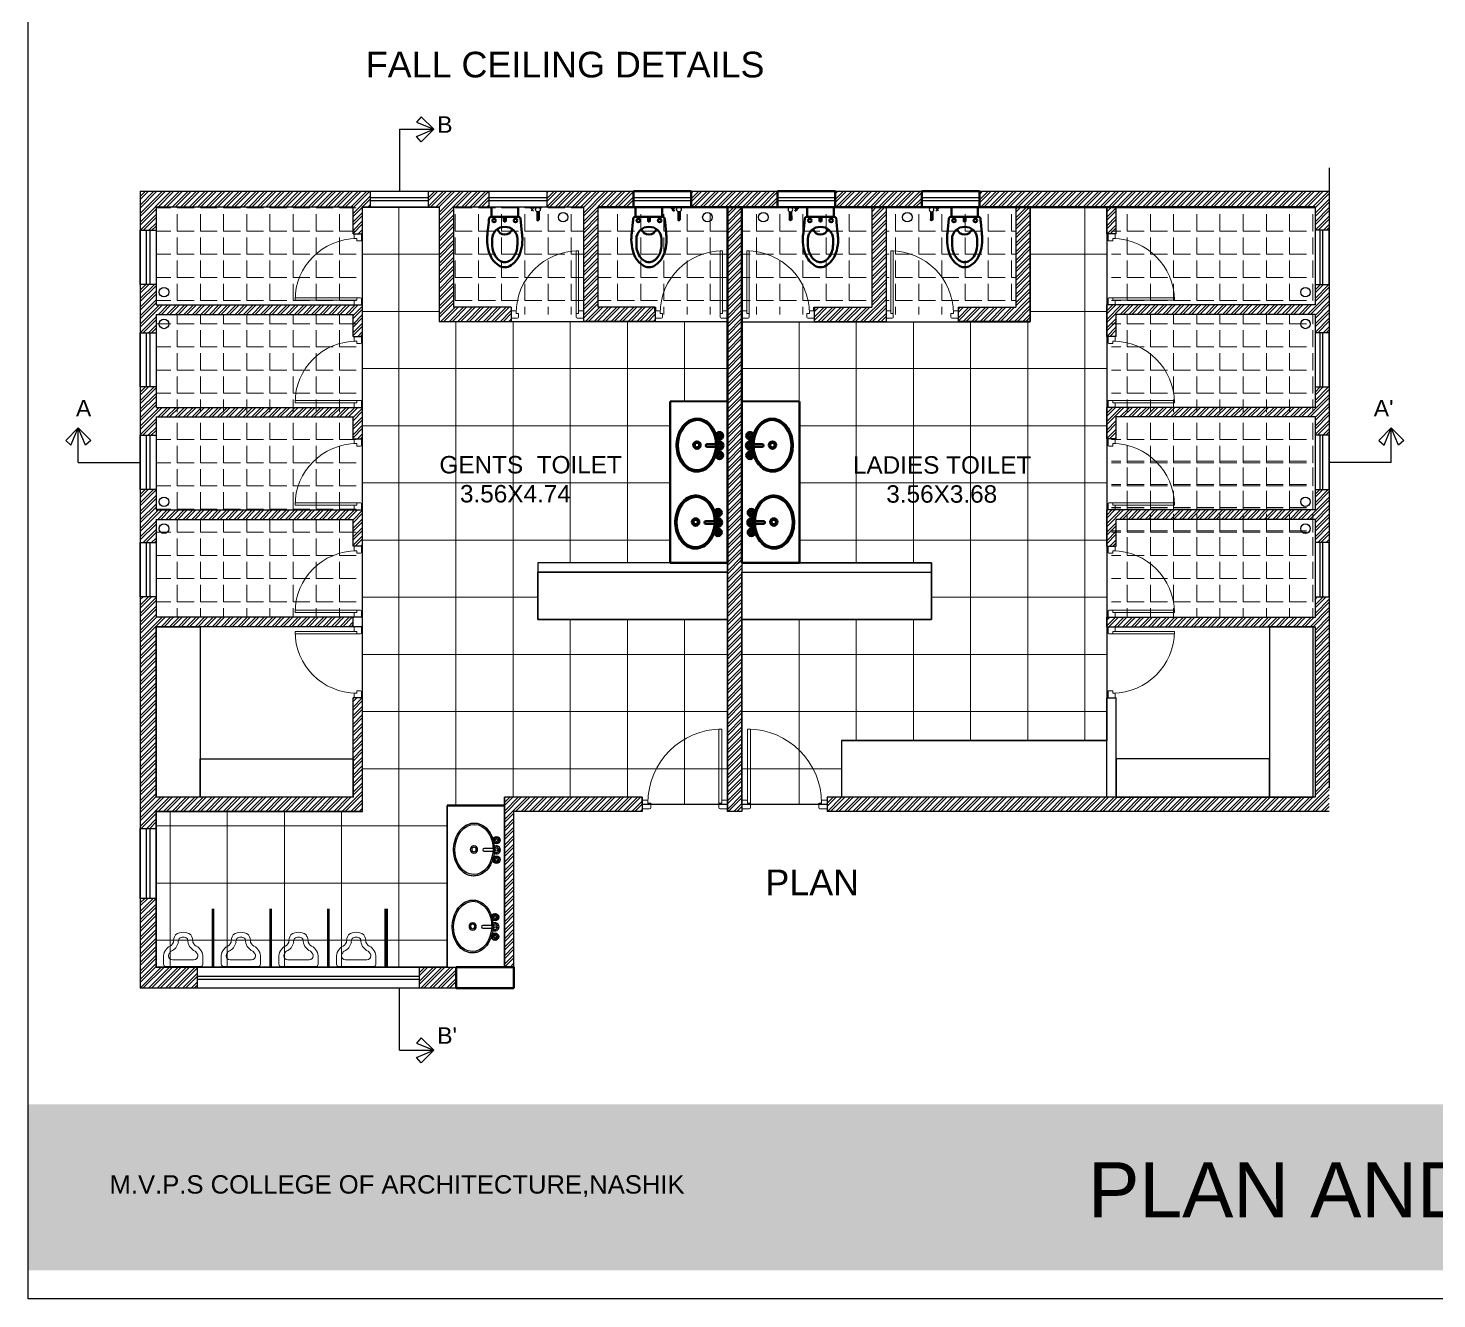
# Model space of a CAD drawing. Header units: millimetres. Extents: x 1521 to 3683, y 1649 to 3322.
# Drawn here: x 1752.79 to 1768.16, y 1649.44 to 1663.3 of the extents above; entities that cross this region are included whole.
import ezdxf

# ---------------------------------------------------------------- set-up
doc = ezdxf.new("R2010")
doc.units = ezdxf.units.MM
doc.header["$LTSCALE"] = 0.1
for name, color, linetype, lineweight in [('DOOR', 8, 'Continuous', 15), ('ELEVATION', 54, 'Continuous', 9), ('plan wall', 7, 'Continuous', 25), ('WALL', 7, 'Continuous', 50)]:
    doc.layers.add(name, color=color, linetype=linetype, lineweight=lineweight)
doc.styles.add('WORKING', font='ARIALN.TTF')
pattern_1 = [(45, (634.620996, 148.131294), (-0.0464185847, 0.0464185847), []), (45, (634.620996, 148.16412), (-0.0464185847, 0.0464185847), [])]
pattern_2 = [(0, (154.09115, 412.3175), (0, 0.2527363), [0.183808218, -0.068928082]), (90, (154.09115, 412.3175), (-0.2527363, 0), [0.183808218, -0.068928082])]
pattern_3 = [(0, (154.09115, 412.3175), (0, 0.62363502), []), (90, (154.09115, 412.3175), (-0.62363502, 0), [])]

# ---------------------------------------------------------------- blocks, each defined once
blk = doc.blocks.new('A$C3F6A36EA')
h = blk.add_hatch(color=10)
h.set_gradient(color1=(22, 110, 12), color2=(129, 189, 10), tint=0.46)
h.paths.add_polyline_path([(-44.213, -3.153), (-3.313, -3.153), (-3.313, -4.965), (-44.213, -4.965)])
at = {"color": 0}
blk.add_lwpolyline([(-44.213, 22.5), (-3.313, 22.5), (-3.313, -5.276), (-44.213, -5.276)], close=True, dxfattribs=at)
at = {"insert": (-43.325, -3.928), "char_height": 0.2, "width": 22.63115, "attachment_point": 1}
blk.add_mtext('{\\f@Arial Unicode MS|b0|i0|c0|p34;\\C255;\\c16777215;M.V.P.S COLLEGE OF ARCHITECTURE,NASHIK}', dxfattribs=at)
blk = doc.blocks.new('D75')
at = {"layer": 'DOOR'}
for p, q in [((0.05, 0.7), (0.05, 0.675)), ((0.05, 0.7), (0.075, 0.7)), ((0.05, 0.05), (0.05, 0.075)), ((0.05, 0.05), (0.075, 0.05))]:
    blk.add_line(p, q, dxfattribs=at)
for points in [[(0.075, 0.7), (0.075, 0.75), (0, 0.75), (0, 0.685)], [(0.01, 0.675), (0.05, 0.675)], [(0.075, 0.05), (0.075, 0), (0, 0), (0, 0.065)], [(0.01, 0.075), (0.05, 0.075)]]:
    blk.add_lwpolyline(points, dxfattribs=at)
blk.add_lwpolyline([(0.05, 0.075), (0.05, 0.05), (0.7, 0.05), (0.7, 0.075)], close=True, dxfattribs=at)
for centre, radius, start, end in [((0.01, 0.685), 0.01, 180, 270), ((0.05, 0.05), 0.65, 0, 90), ((0.01, 0.065), 0.01, 90, 180)]:
    blk.add_arc(centre, radius, start, end, dxfattribs=at)
blk = doc.blocks.new('Faucet - Bathroom top')
for p, q in [((-4.107, 0.125), (-4.375, 0.125)), ((-3.75, 0.4788), (-3.75, 0.75)), ((-3.5, 0.482), (-3.5, 0.75)), ((-3.1461, 0.125), (-2.875, 0.125)), ((3.143, 0.125), (2.875, 0.125)), ((3.5, 0.4788), (3.5, 0.75)), ((3.75, 0.482), (3.75, 0.75)), ((4.1039, 0.125), (4.375, 0.125)), ((-4.1039, -0.125), (-4.375, -0.125)), ((-3.75, -0.4821), (-3.75, -0.75)), ((-3.5, -0.4789), (-3.5, -0.75)), ((-3.143, -0.125), (-2.875, -0.125)), ((-0.5, -0.8639), (-0.5, -4.5)), ((0.5, -4.5), (0.5, -0.8631)), ((3.1461, -0.125), (2.875, -0.125)), ((3.5, -0.4821), (3.5, -0.75)), ((3.75, -0.4789), (3.75, -0.75)), ((4.107, -0.125), (4.375, -0.125))]:
    blk.add_line(p, q)
for centre, radius in [((-3.625, 0), 1.375), ((-4.625, 0), 0.2795), ((-3.625, 0), 0.5), ((-3.625, 1), 0.2795), ((-2.625, 0), 0.2795), ((0, 0), 0.5), ((3.625, 0), 1.375), ((2.625, 0), 0.2795), ((3.625, 0), 0.5), ((3.625, 1), 0.2795), ((4.625, 0), 0.2795), ((-3.625, -1), 0.2795), ((3.625, -1), 0.2795)]:
    blk.add_circle(centre, radius)
for centre, radius, start, end in [((-3.625, 0), 1, 105.2407, 164.2093), ((-3.625, 0), 1, 16.44125, 74.07887), ((0, 0), 1.5, 289.6514, 250.3603), ((0, 0), 1, 300.3431, 239.7554), ((3.625, 0), 1, 106.12, 164.0884), ((3.625, 0), 1, 16.23422, 73.90469), ((-3.625, 0), 1, 196.2342, 253.9047), ((-3.625, 0), 1, 286.12, 344.0884), ((0, -4.5), 0.5, 180, 0), ((3.625, 0), 1, 196.4413, 254.0789), ((3.625, 0), 1, 285.2407, 344.2093)]:
    blk.add_arc(centre, radius, start, end)
blk = doc.blocks.new('A$C491C4D06')
for p, q in [((0.102, 0.686), (-0.504, 0.687)), ((-0.504, 0.687), (-0.504, -1.017)), ((0.102, -1.017), (0.102, 0.686)), ((0.102, -1.017), (-0.504, -1.017))]:
    blk.add_line(p, q)
for centre, radius in [((-0.182, 0.225), 0.0386), ((-0.182, 0.225), 0.0243), ((-0.168, -0.587), 0.0386), ((-0.168, -0.587), 0.0243)]:
    blk.add_circle(centre, radius)
at = {"extrusion": (0, 0, -1)}
for centre in [(-0.182, 0.225), (-0.168, -0.587)]:
    blk.add_ellipse(centre, major_axis=(0.006, -0.265), ratio=0.757949, dxfattribs=at)
for points in [[(-0.176, -0.055), (-0.193, -0.055), (-0.21, -0.053), (-0.252, -0.041), (-0.278, -0.027), (-0.323, 0.012), (-0.342, 0.036), (-0.373, 0.093), (-0.384, 0.124), (-0.397, 0.191), (-0.399, 0.225), (-0.393, 0.293), (-0.386, 0.326), (-0.361, 0.387), (-0.345, 0.414), (-0.305, 0.459), (-0.281, 0.477), (-0.23, 0.5), (-0.203, 0.505), (-0.148, 0.502), (-0.121, 0.494), (-0.072, 0.466), (-0.049, 0.445), (-0.012, 0.396), (0.003, 0.367), (0.025, 0.305), (0.031, 0.271), (0.034, 0.202), (0.031, 0.168), (0.014, 0.103), (0.002, 0.073), (-0.032, 0.02), (-0.053, -0.003), (-0.099, -0.037), (-0.125, -0.048), (-0.16, -0.054), (-0.168, -0.055), (-0.176, -0.055)], [(-0.162, -0.867), (-0.179, -0.867), (-0.195, -0.865), (-0.238, -0.853), (-0.263, -0.839), (-0.308, -0.8), (-0.328, -0.776), (-0.358, -0.719), (-0.37, -0.688), (-0.383, -0.621), (-0.385, -0.587), (-0.379, -0.519), (-0.371, -0.486), (-0.347, -0.425), (-0.33, -0.398), (-0.29, -0.353), (-0.267, -0.335), (-0.216, -0.312), (-0.188, -0.307), (-0.134, -0.31), (-0.107, -0.318), (-0.058, -0.346), (-0.035, -0.367), (0.003, -0.416), (0.018, -0.445), (0.039, -0.508), (0.046, -0.541), (0.048, -0.61), (0.045, -0.644), (0.029, -0.709), (0.016, -0.74), (-0.017, -0.792), (-0.038, -0.815), (-0.085, -0.849), (-0.111, -0.86), (-0.146, -0.866), (-0.154, -0.867), (-0.162, -0.867)]]:
    blk.add_open_spline(points, degree=3, knots=[0, 0, 0, 0, 0.226401, 0.226401, 0.598061, 0.598061, 0.969721, 0.969721, 1.341381, 1.341381, 1.713041, 1.713041, 2.084701, 2.084701, 2.456361, 2.456361, 2.828021, 2.828021, 3.199681, 3.199681, 3.571341, 3.571341, 3.943001, 3.943001, 4.314661, 4.314661, 4.686321, 4.686321, 5.057982, 5.057982, 5.429642, 5.429642, 5.801302, 5.801302, 6.172962, 6.172962, 6.283185, 6.283185, 6.283185, 6.283185])
at = {"xscale": -0.0285377218567646, "yscale": 0.0285377218567646, "zscale": 0.0285377218568328, "rotation": 90}
for p in [(-0.419, 0.22), (-0.404, -0.592)]:
    blk.add_blockref('Faucet - Bathroom top', p, dxfattribs=at)
blk = doc.blocks.new('ura')
for p, q in [((66.969, 30.005), (66.969, 30.093)), ((67.019, 30.09), (67.019, 30.093)), ((67.319, 30.093), (67.319, 30.09)), ((67.369, 30.093), (67.369, 30.005)), ((67.344, 29.98), (66.994, 29.98)), ((67.169, 30.05), (67.059, 30.05)), ((67.279, 30.05), (67.169, 30.05))]:
    blk.add_line(p, q)
for centre, radius, start, end in [((66.993, 30.256), 0.0797, 288.7154, 341.4146), ((66.993, 30.256), 0.13, 293.4922, 346.4131), ((67.189, 30.234), 0.12, 147.0632, 181.9449), ((67.109, 30.286), 0.025, 125.1069, 148.188), ((67.168, 30.203), 0.127, 89.6001, 125.1069), ((67.189, 30.234), 0.0704, 150.6587, 187.4696), ((67.168, 30.203), 0.0769, 89.34, 121.488), ((67.169, 30.203), 0.127, 54.8931, 90.3999), ((67.169, 30.203), 0.0769, 58.512, 90.66), ((67.148, 30.234), 0.0704, 19.899, 29.3413), ((67.344, 30.256), 0.13, 178.8425, 246.5078), ((67.228, 30.286), 0.025, 31.812, 54.8931), ((67.148, 30.234), 0.12, 358.0551, 32.9368), ((67.344, 30.256), 0.0797, 198.5854, 251.2846), ((67.044, 30.093), 0.075, 156.1133, 180), ((67.114, 30.062), 0.152, 128.8839, 156.1133), ((67.044, 30.093), 0.025, 156.1133, 180), ((67.059, 30.09), 0.04, 180, 270), ((67.114, 30.062), 0.102, 132.7845, 156.1133), ((67.279, 30.09), 0.04, 270, 0), ((67.223, 30.062), 0.102, 23.8867, 47.2155), ((67.294, 30.093), 0.025, 360, 23.8867), ((67.223, 30.062), 0.152, 23.8867, 51.1161), ((67.294, 30.093), 0.075, 0, 23.8867), ((66.994, 30.005), 0.025, 180, 270), ((67.344, 30.005), 0.025, 270, 360)]:
    blk.add_arc(centre, radius, start, end)

msp = doc.modelspace()

# ---------------------------------------------------------------- hatches: boundary and pattern name
h = msp.add_hatch()
h.set_pattern_fill('STEEL', color=256, scale=0.020676, style=0)
h.set_pattern_definition(pattern_1)
h.paths.add_polyline_path([(1756.5267, 1661.5219), (1754.0133, 1661.5219), (1754.0133, 1661.0962), (1754.1872, 1661.0962), (1754.1872, 1661.348), (1756.3359, 1661.348), (1756.3359, 1661.0569), (1756.4393, 1661.0569), (1756.4393, 1661.348), (1756.5267, 1661.348)])
h = msp.add_hatch()
h.set_pattern_fill('STEEL', color=256, scale=0.020676, style=0)
h.set_pattern_definition(pattern_1)
h.paths.add_polyline_path([(1757.8209, 1661.5219), (1757.1554, 1661.5219), (1757.1554, 1661.348), (1757.2743, 1661.348), (1757.2743, 1660.1025), (1758.0605, 1660.1025), (1758.0607, 1660.2567), (1757.4316, 1660.2567), (1757.4316, 1661.348), (1757.8209, 1661.348)])
h.paths.add_polyline_path([(1759.3933, 1661.5219), (1758.4496, 1661.5219), (1758.4496, 1661.348), (1758.8467, 1661.348), (1758.8467, 1660.2164), (1758.8468, 1660.2164), (1758.8468, 1660.1378), (1758.8467, 1660.1378), (1758.8467, 1660.1025), (1759.6313, 1660.1025), (1759.6315, 1660.2567), (1759.004, 1660.2575), (1759.004, 1661.348), (1759.3933, 1661.348)])
h.paths.add_polyline_path([(1760.9657, 1661.5219), (1760.022, 1661.5219), (1760.022, 1661.348), (1760.9657, 1661.348)])
h.paths.add_polyline_path([(1762.5381, 1661.5219), (1761.5944, 1661.5219), (1761.5944, 1661.348), (1762.5381, 1661.348)])
h = msp.add_hatch()
h.set_pattern_fill('STEEL', color=256, scale=0.020676, style=0)
h.set_pattern_definition(pattern_1)
h.paths.add_polyline_path([(1766.9823, 1660.5052), (1766.8272, 1660.5052), (1766.8272, 1660.2816), (1764.5563, 1660.2816), (1764.5563, 1659.9388), (1764.6596, 1659.9388), (1764.6596, 1660.1782), (1766.8272, 1660.1782), (1766.8272, 1659.9781), (1766.9823, 1659.9781)])
h.paths.add_polyline_path([(1766.9823, 1661.5219), (1763.1668, 1661.5219), (1763.1668, 1661.348), (1766.8272, 1661.348), (1766.8272, 1661.0962), (1766.9823, 1661.0962)])
at = {"lineweight": 0}
h = msp.add_hatch(dxfattribs=at)
h.set_pattern_fill('ANGLE', color=9, scale=0.036183, style=0)
h.set_pattern_definition(pattern_2)
h.paths.add_polyline_path([(1756.3876, 1660.2816), (1754.1872, 1660.2816), (1754.1872, 1661.348), (1756.3876, 1661.348)])
h = msp.add_hatch(dxfattribs=at)
h.set_pattern_fill('NET', color=9, scale=0.19642, style=0)
h.set_pattern_definition(pattern_3)
h.paths.add_polyline_path([(1756.4393, 1654.7563), (1756.4393, 1661.348), (1757.2743, 1661.348), (1757.2743, 1660.1025), (1760.4191, 1660.1025), (1760.4203, 1659.2307), (1759.7926, 1659.2299), (1759.7926, 1657.4695), (1758.3516, 1657.4695), (1758.3516, 1656.8509), (1760.4191, 1656.8509), (1760.4191, 1654.8338), (1759.4887, 1654.8338), (1759.4887, 1654.9114), (1757.9869, 1654.9114), (1757.9871, 1654.8262), (1757.3604, 1654.8254), (1757.3604, 1653.0586), (1754.1872, 1653.0586), (1754.1872, 1654.7563)])
h = msp.add_hatch(dxfattribs=at)
h.set_pattern_fill('ANGLE', color=9, scale=0.036183, style=0)
h.set_pattern_definition(pattern_2)
h.paths.add_polyline_path([(1757.4316, 1661.348), (1758.8467, 1661.348), (1758.8468, 1660.1771), (1758.0606, 1660.1771), (1758.0606, 1660.2567), (1757.4316, 1660.2567)])
h = msp.add_hatch(dxfattribs=at)
h.set_pattern_fill('ANGLE', color=9, scale=0.036183, style=0)
h.set_pattern_definition(pattern_2)
h.paths.add_polyline_path([(1759.004, 1661.348), (1760.4191, 1661.348), (1760.4192, 1660.1771), (1759.633, 1660.1771), (1759.633, 1660.2567), (1759.004, 1660.2567)])
h = msp.add_hatch()
h.set_pattern_fill('STEEL', color=256, scale=0.020676, style=0)
h.set_pattern_definition(pattern_1)
h.paths.add_polyline_path([(1760.4191, 1661.348), (1760.5764, 1661.348), (1760.5764, 1654.7563), (1760.4191, 1654.7563)])
h = msp.add_hatch(dxfattribs=at)
h.set_pattern_fill('ANGLE', color=9, scale=0.036183, style=0)
h.set_pattern_definition(pattern_2)
h.paths.add_polyline_path([(1761.9915, 1661.348), (1760.5764, 1661.348), (1760.5763, 1660.1771), (1761.3625, 1660.1771), (1761.3625, 1660.2567), (1761.9915, 1660.2567)])
h = msp.add_hatch(dxfattribs=at)
h.set_pattern_fill('NET', color=9, scale=0.19642, style=0)
h.set_pattern_definition(pattern_3)
h.paths.add_polyline_path([(1763.7212, 1661.348), (1764.5563, 1661.348), (1764.5563, 1655.5316), (1761.6619, 1655.5316), (1761.6619, 1654.9114), (1761.5068, 1654.9114), (1761.5068, 1654.8338), (1760.5764, 1654.8338), (1760.5764, 1656.8509), (1762.644, 1656.8509), (1762.644, 1657.4695), (1761.2029, 1657.4695), (1761.2029, 1659.2299), (1760.5764, 1659.2307), (1760.5775, 1660.0983), (1762.1488, 1660.0983), (1763.7212, 1660.0983)])
h = msp.add_hatch()
h.set_pattern_fill('STEEL', color=256, scale=0.020676, style=0)
h.set_pattern_definition([(45, (-61.29548, 89.78579), (-0.0464185847, 0.0464185847), []), (45, (-61.29548, 89.818614), (-0.0464185847, 0.0464185847), [])])
h.paths.add_polyline_path([(1763.7212, 1661.348), (1763.5639, 1661.348), (1763.5639, 1660.2567), (1762.9348, 1660.2567), (1762.935, 1660.1025), (1763.7212, 1660.1025)])
h.paths.add_polyline_path([(1762.1488, 1661.348), (1761.9915, 1661.348), (1761.9915, 1660.2575), (1761.364, 1660.2567), (1761.3642, 1660.0995), (1762.1488, 1660.1005), (1762.1488, 1660.1378), (1762.1487, 1660.1378), (1762.1487, 1660.2164), (1762.1488, 1660.2164)])
h = msp.add_hatch(dxfattribs=at)
h.set_pattern_fill('ANGLE', color=9, scale=0.036183, style=0)
h.set_pattern_definition(pattern_2)
h.paths.add_polyline_path([(1763.5639, 1661.348), (1762.1488, 1661.348), (1762.1487, 1660.1771), (1762.9349, 1660.1771), (1762.9349, 1660.2567), (1763.5639, 1660.2567)])
h = msp.add_hatch()
h.set_pattern_fill('STEEL', color=256, scale=0.020676, style=0)
h.set_pattern_definition(pattern_1)
h.paths.add_polyline_path([(1764.6596, 1661.348), (1764.5563, 1661.348), (1764.5563, 1661.0569), (1764.6596, 1661.0569)])
h = msp.add_hatch(dxfattribs=at)
h.set_pattern_fill('ANGLE', color=9, scale=0.036183, style=0)
h.set_pattern_definition(pattern_2)
h.paths.add_polyline_path([(1764.6079, 1660.2816), (1766.8083, 1660.2816), (1766.8083, 1661.348), (1764.6079, 1661.348)])
h = msp.add_hatch()
h.set_pattern_fill('STEEL', color=256, scale=0.020676, style=0)
h.set_pattern_definition(pattern_1)
h.paths.add_polyline_path([(1756.4393, 1660.2816), (1754.1872, 1660.2816), (1754.1872, 1660.5052), (1754.0133, 1660.5052), (1754.0133, 1659.9781), (1754.1872, 1659.9781), (1754.1872, 1660.1782), (1756.3359, 1660.1782), (1756.3359, 1659.9388), (1756.4393, 1659.9388)])
h.paths.add_polyline_path([(1756.4393, 1659.1635), (1754.1872, 1659.1635), (1754.1872, 1659.3871), (1754.0133, 1659.3871), (1754.0133, 1658.86), (1754.1872, 1658.86), (1754.1872, 1659.0601), (1756.3359, 1659.0601), (1756.3359, 1658.8207), (1756.4393, 1658.8207)])
h.paths.add_polyline_path([(1756.4393, 1658.0454), (1754.1872, 1658.0454), (1754.1872, 1658.269), (1754.0133, 1658.269), (1754.0133, 1657.6902), (1754.1872, 1657.6902), (1754.1872, 1657.942), (1756.3359, 1657.942), (1756.3359, 1657.6509), (1756.4393, 1657.6509)])
h = msp.add_hatch(dxfattribs=at)
h.set_pattern_fill('ANGLE', color=9, scale=0.036183, style=0)
h.set_pattern_definition(pattern_2)
h.paths.add_polyline_path([(1756.3876, 1659.1118), (1754.1872, 1659.1118), (1754.1872, 1660.1782), (1756.3876, 1660.1782)])
h = msp.add_hatch(dxfattribs=at)
h.set_pattern_fill('ANGLE', color=9, scale=0.036183, style=0)
h.set_pattern_definition(pattern_2)
h.paths.add_polyline_path([(1764.6079, 1659.1118), (1766.8083, 1659.1118), (1766.8083, 1660.1782), (1764.6079, 1660.1782)])
h = msp.add_hatch()
h.set_pattern_fill('STEEL', color=256, scale=0.020676, style=0)
h.set_pattern_definition(pattern_1)
h.paths.add_polyline_path([(1766.9823, 1658.269), (1766.8272, 1658.269), (1766.8272, 1658.0454), (1764.5563, 1658.0454), (1764.5563, 1657.6509), (1764.6596, 1657.6509), (1764.6596, 1657.942), (1766.8272, 1657.942), (1766.8272, 1657.6902), (1766.9823, 1657.6902)])
h.paths.add_polyline_path([(1766.9823, 1659.3871), (1766.8272, 1659.3871), (1766.8272, 1659.1635), (1764.5563, 1659.1635), (1764.5563, 1658.8207), (1764.6596, 1658.8207), (1764.6596, 1659.0601), (1766.8272, 1659.0601), (1766.8272, 1658.86), (1766.9823, 1658.86)])
h = msp.add_hatch(dxfattribs=at)
h.set_pattern_fill('ANGLE', color=9, scale=0.036183, style=0)
h.set_pattern_definition(pattern_2)
h.paths.add_polyline_path([(1756.3876, 1657.9937), (1754.1872, 1657.9937), (1754.1872, 1659.0601), (1756.3876, 1659.0601)])
h = msp.add_hatch(dxfattribs=at)
h.set_pattern_fill('ANGLE', color=9, scale=0.036183, style=0)
h.set_pattern_definition(pattern_2)
h.paths.add_polyline_path([(1764.6079, 1657.9937), (1766.8083, 1657.9937), (1766.8083, 1659.0601), (1764.6079, 1659.0601)])
h = msp.add_hatch(dxfattribs=at)
h.set_pattern_fill('ANGLE', color=9, scale=0.036183, style=0)
h.set_pattern_definition([(0, (154.09115, 410.8185), (0, 0.2527363), [0.183808218, -0.068928082]), (90, (154.09115, 410.8185), (-0.2527363, 0), [0.183808218, -0.068928082])])
h.paths.add_polyline_path([(1764.6079, 1657.6128), (1766.8083, 1657.6128), (1766.8083, 1658.6792), (1764.6079, 1658.6792)])
h = msp.add_hatch(dxfattribs=at)
h.set_pattern_fill('ANGLE', color=9, scale=0.036183, style=0)
h.set_pattern_definition(pattern_2)
h.paths.add_polyline_path([(1756.3876, 1656.8756), (1754.1872, 1656.8756), (1754.1872, 1657.942), (1756.3876, 1657.942)])
h = msp.add_hatch(dxfattribs=at)
h.set_pattern_fill('ANGLE', color=9, scale=0.036183, style=0)
h.set_pattern_definition(pattern_2)
h.paths.add_polyline_path([(1764.6079, 1656.8756), (1766.8083, 1656.8756), (1766.8083, 1657.942), (1764.6079, 1657.942)])
h = msp.add_hatch()
h.set_pattern_fill('STEEL', color=256, scale=0.020676, style=0)
h.set_pattern_definition(pattern_1)
h.paths.add_polyline_path([(1754.1872, 1656.7722), (1754.6664, 1656.7722), (1756.3359, 1656.7722), (1756.3359, 1656.8756), (1754.1872, 1656.8756), (1754.1872, 1657.0992), (1754.0133, 1657.0992), (1754.0133, 1654.5725), (1754.1872, 1654.5725), (1754.1872, 1654.7563), (1756.4393, 1654.7563), (1756.4393, 1655.9961), (1756.3359, 1655.9961), (1756.3359, 1654.9114), (1754.6664, 1654.9114), (1754.1872, 1654.9114)])
h = msp.add_hatch()
h.set_pattern_fill('STEEL', color=256, scale=0.020676, style=0)
h.set_pattern_definition(pattern_1)
h.paths.add_polyline_path([(1766.9823, 1657.0992), (1766.8272, 1657.0992), (1766.8272, 1656.8756), (1764.5563, 1656.8756), (1764.5563, 1656.7722), (1766.8272, 1656.7722), (1766.8272, 1654.9114), (1761.5068, 1654.9114), (1761.5068, 1654.8338), (1761.5068, 1654.7873), (1761.5068, 1654.7563), (1766.9823, 1654.7563)])
h = msp.add_hatch()
h.set_pattern_fill('STEEL', color=256, scale=0.020676, style=0)
h.set_pattern_definition(pattern_1)
h.paths.add_polyline_path([(1759.4887, 1654.9114), (1757.9869, 1654.9114), (1757.9871, 1654.8262), (1757.9869, 1654.8262), (1757.9869, 1653.065), (1757.9869, 1653.0586), (1758.0903, 1653.0586), (1758.0903, 1654.7563), (1759.4887, 1654.7563)])
h = msp.add_hatch()
h.set_pattern_fill('STEEL', color=256, scale=0.020676, style=0)
h.set_pattern_definition(pattern_1)
h.paths.add_polyline_path([(1754.6399, 1653.0586), (1754.1872, 1653.0586), (1754.1872, 1653.809), (1754.0133, 1653.809), (1754.0133, 1652.8284), (1754.6399, 1652.8284)])
h = msp.add_hatch()
h.set_pattern_fill('STEEL', color=256, scale=0.020676, style=0)
h.set_pattern_definition(pattern_1)
h.paths.add_polyline_path([(1757.4614, 1653.0586), (1757.0573, 1653.0586), (1757.0573, 1652.8348), (1757.0573, 1652.8284), (1757.4614, 1652.8284)])

# ---------------------------------------------------------------- linework, layer by layer
at = {"color": 0}
for p, q in [((1757.0788, 1662.3345), (1757.0285, 1662.2771)), ((1757.0285, 1662.2771), (1757.2163, 1662.1982)), ((1757.2163, 1662.1982), (1757.0788, 1662.3345)), ((1757.0788, 1662.3345), (1757.0788, 1662.3345)), ((1756.841, 1662.1982), (1756.841, 1661.5219)), ((1756.841, 1662.1982), (1757.2163, 1662.1982)), ((1757.0285, 1662.1192), (1757.2163, 1662.1982)), ((1757.0788, 1662.0619), (1757.0285, 1662.1192)), ((1757.2163, 1662.1982), (1757.0788, 1662.0619)), ((1757.0788, 1662.0619), (1757.0788, 1662.0619)), ((1753.337, 1658.9398), (1753.2006, 1658.8023)), ((1753.258, 1658.7519), (1753.337, 1658.9398)), ((1753.337, 1658.5645), (1753.337, 1658.9398)), ((1753.337, 1658.9398), (1753.4733, 1658.8023)), ((1753.4159, 1658.7519), (1753.337, 1658.9398)), ((1767.6586, 1658.9398), (1767.5223, 1658.8023)), ((1767.5796, 1658.7519), (1767.6586, 1658.9398)), ((1767.6586, 1658.5645), (1767.6586, 1658.9398)), ((1767.6586, 1658.9398), (1767.7949, 1658.8023)), ((1767.7375, 1658.7519), (1767.6586, 1658.9398)), ((1753.2006, 1658.8023), (1753.2006, 1658.8023)), ((1753.2006, 1658.8023), (1753.258, 1658.7519)), ((1753.4733, 1658.8023), (1753.4159, 1658.7519)), ((1753.4733, 1658.8023), (1753.4733, 1658.8023)), ((1767.5223, 1658.8023), (1767.5223, 1658.8023)), ((1767.5223, 1658.8023), (1767.5796, 1658.7519)), ((1767.7949, 1658.8023), (1767.7375, 1658.7519)), ((1767.7949, 1658.8023), (1767.7949, 1658.8023)), ((1753.337, 1658.5645), (1754.0133, 1658.5645)), ((1767.6586, 1658.5645), (1766.9823, 1658.5645)), ((1756.841, 1652.1521), (1756.841, 1652.8284)), ((1757.0788, 1652.2884), (1757.0285, 1652.2311)), ((1757.2163, 1652.1521), (1757.0788, 1652.2884)), ((1757.0788, 1652.2884), (1757.0788, 1652.2884)), ((1756.841, 1652.1521), (1757.2163, 1652.1521)), ((1757.0285, 1652.2311), (1757.2163, 1652.1521)), ((1757.0285, 1652.0732), (1757.2163, 1652.1521)), ((1757.2163, 1652.1521), (1757.0788, 1652.0158)), ((1757.0788, 1652.0158), (1757.0285, 1652.0732)), ((1757.0788, 1652.0158), (1757.0788, 1652.0158))]:
    msp.add_line(p, q, dxfattribs=at)
for p, q in [((1766.9823, 1661.7758), (1766.9823, 1661.6019)), ((1766.9823, 1661.7758), (1766.9823, 1659.641)), ((1754.0133, 1661.5219), (1766.9823, 1661.5219)), ((1754.0133, 1661.5219), (1754.0133, 1652.8284)), ((1766.9823, 1661.6019), (1766.9823, 1655.0102)), ((1756.3359, 1661.348), (1754.1872, 1661.348)), ((1754.1872, 1661.348), (1754.1872, 1660.2816)), ((1756.3359, 1661.0569), (1756.3359, 1661.348)), ((1757.2743, 1661.348), (1756.4393, 1661.348)), ((1756.4393, 1661.0569), (1756.4393, 1661.348)), ((1757.2743, 1661.348), (1757.2743, 1660.1025)), ((1757.4316, 1661.348), (1757.4316, 1660.2567)), ((1758.8467, 1661.348), (1757.4316, 1661.348)), ((1758.8467, 1661.348), (1758.8467, 1660.1005)), ((1759.004, 1661.348), (1759.004, 1660.2575)), ((1760.4191, 1661.348), (1760.4191, 1654.7563)), ((1760.5764, 1661.348), (1760.5764, 1654.7563)), ((1761.9915, 1661.348), (1761.9915, 1660.2575)), ((1762.1488, 1661.348), (1762.1488, 1660.1005)), ((1763.5639, 1661.348), (1763.5639, 1660.2567)), ((1763.7212, 1661.348), (1763.7212, 1660.1025)), ((1764.5563, 1661.0569), (1764.5563, 1661.348)), ((1764.6596, 1661.0569), (1764.6596, 1661.348)), ((1766.8272, 1661.348), (1766.8272, 1660.2816)), ((1756.3359, 1661.0569), (1756.4393, 1661.0569)), ((1764.6596, 1661.0569), (1764.5563, 1661.0569)), ((1754.1872, 1660.2816), (1756.4393, 1660.2816)), ((1756.4393, 1659.9388), (1756.4393, 1660.2816)), ((1758.0607, 1660.2567), (1757.4316, 1660.2567)), ((1758.0607, 1660.2567), (1758.0605, 1660.1025)), ((1759.6315, 1660.2567), (1759.004, 1660.2575)), ((1759.6315, 1660.2567), (1759.6313, 1660.0995)), ((1761.364, 1660.2567), (1761.9915, 1660.2575)), ((1761.364, 1660.2567), (1761.3642, 1660.0995)), ((1762.9348, 1660.2567), (1762.935, 1660.1025)), ((1762.9348, 1660.2567), (1763.5639, 1660.2567)), ((1764.5563, 1659.9388), (1764.5563, 1660.2816)), ((1766.8272, 1660.2816), (1764.5563, 1660.2816)), ((1754.1872, 1660.1782), (1754.1872, 1659.1635)), ((1754.1872, 1660.1782), (1756.3359, 1660.1782)), ((1756.3359, 1659.9388), (1756.3359, 1660.1782)), ((1757.2743, 1660.1025), (1758.0605, 1660.1025)), ((1759.6313, 1660.0995), (1758.8467, 1660.1005)), ((1761.3642, 1660.0995), (1762.1488, 1660.1005)), ((1763.7212, 1660.1025), (1762.935, 1660.1025)), ((1764.6596, 1659.9388), (1764.6596, 1660.1782)), ((1766.8272, 1660.1782), (1764.6596, 1660.1782)), ((1766.8272, 1660.1782), (1766.8272, 1659.1635)), ((1756.3359, 1659.9388), (1756.4393, 1659.9388)), ((1764.6596, 1659.9388), (1764.5563, 1659.9388)), ((1754.1872, 1659.1635), (1756.4393, 1659.1635)), ((1754.1872, 1659.0601), (1754.1872, 1658.0454)), ((1754.1872, 1659.0601), (1756.3359, 1659.0601)), ((1756.3359, 1658.8207), (1756.3359, 1659.0601)), ((1756.4393, 1658.8207), (1756.4393, 1659.1635)), ((1764.5563, 1658.8207), (1764.5563, 1659.1635)), ((1766.8272, 1659.1635), (1764.5563, 1659.1635)), ((1764.6596, 1658.8207), (1764.6596, 1659.0601)), ((1766.8272, 1659.0601), (1764.6596, 1659.0601)), ((1766.8272, 1659.0601), (1766.8272, 1658.0454)), ((1756.3359, 1658.8207), (1756.4393, 1658.8207)), ((1764.6596, 1658.8207), (1764.5563, 1658.8207)), ((1754.1872, 1658.0454), (1756.4393, 1658.0454)), ((1754.1872, 1657.942), (1754.1872, 1656.8756)), ((1754.1872, 1657.942), (1756.3359, 1657.942)), ((1756.3359, 1657.6509), (1756.3359, 1657.942)), ((1756.4393, 1657.6509), (1756.4393, 1658.0454)), ((1764.5563, 1657.6509), (1764.5563, 1658.0454)), ((1766.8272, 1658.0454), (1764.5563, 1658.0454)), ((1764.6596, 1657.6509), (1764.6596, 1657.942)), ((1766.8272, 1657.942), (1764.6596, 1657.942)), ((1766.8272, 1657.942), (1766.8272, 1656.8756)), ((1756.4393, 1657.6509), (1756.3359, 1657.6509)), ((1764.5563, 1657.6509), (1764.6596, 1657.6509)), ((1760.4191, 1657.4695), (1758.3516, 1657.4695)), ((1758.3516, 1657.4695), (1758.3516, 1657.3661)), ((1760.4191, 1657.3661), (1758.3516, 1657.3661)), ((1760.5764, 1657.4695), (1762.644, 1657.4695)), ((1760.5764, 1657.3661), (1762.644, 1657.3661)), ((1762.644, 1657.4695), (1762.644, 1657.3661)), ((1756.4393, 1656.8756), (1754.1872, 1656.8756)), ((1756.3359, 1656.7722), (1756.3359, 1656.8756)), ((1756.4393, 1656.7722), (1756.4393, 1656.8756)), ((1764.5563, 1656.8756), (1766.8335, 1656.8756)), ((1764.5563, 1656.7722), (1764.5563, 1656.8756)), ((1756.4393, 1656.7722), (1754.1872, 1656.7722)), ((1754.1872, 1656.7722), (1754.1872, 1654.9114)), ((1764.5563, 1656.7722), (1766.8335, 1656.7722)), ((1766.8272, 1656.7722), (1766.8272, 1654.9114)), ((1756.3359, 1654.9114), (1756.3359, 1655.9961)), ((1756.4393, 1655.9961), (1756.3359, 1655.9961)), ((1756.4393, 1654.9114), (1756.4393, 1655.9961)), ((1764.5563, 1654.9114), (1764.5563, 1655.9969)), ((1764.5563, 1655.9969), (1764.6596, 1655.9969)), ((1764.6596, 1654.9114), (1764.6596, 1655.9969)), ((1761.6619, 1655.5316), (1761.6619, 1654.9114)), ((1761.6619, 1655.5316), (1764.5563, 1655.5316)), ((1756.3359, 1654.9114), (1754.1872, 1654.9114)), ((1756.4393, 1654.7563), (1756.4393, 1654.9114)), ((1759.4887, 1654.9114), (1757.9869, 1654.9114)), ((1757.9869, 1653.065), (1757.9869, 1654.9114)), ((1759.4887, 1654.9114), (1759.4887, 1654.7563)), ((1761.5068, 1654.9114), (1761.5068, 1654.7563)), ((1766.8272, 1654.9114), (1761.5068, 1654.9114)), ((1756.4393, 1654.7563), (1754.1872, 1654.7563)), ((1754.1872, 1654.7563), (1754.1872, 1653.0586)), ((1759.4887, 1654.7563), (1758.0903, 1654.7563)), ((1758.0903, 1653.0586), (1758.0903, 1654.7563)), ((1760.5764, 1654.7563), (1760.4191, 1654.7563)), ((1766.9823, 1654.7563), (1761.5068, 1654.7563)), ((1754.1872, 1653.0586), (1757.4614, 1653.0586)), ((1757.0573, 1653.0586), (1757.0573, 1652.8348)), ((1757.4614, 1652.8284), (1754.0133, 1652.8284))]:
    msp.add_line(p, q)
at = {"color": 253}
for points in [[(1756.5267, 1661.5219), (1757.1554, 1661.5219), (1757.1554, 1661.348), (1756.5267, 1661.348)], [(1757.8209, 1661.5219), (1758.4496, 1661.5219), (1758.4496, 1661.348), (1757.8209, 1661.348)], [(1756.5267, 1661.4556), (1757.1554, 1661.4556), (1757.1554, 1661.419), (1756.5267, 1661.419)], [(1757.8209, 1661.4556), (1758.4496, 1661.4556), (1758.4496, 1661.419), (1757.8209, 1661.419)], [(1759.3933, 1661.4556), (1760.022, 1661.4556), (1760.022, 1661.419), (1759.3933, 1661.419)], [(1760.9657, 1661.4556), (1761.5944, 1661.4556), (1761.5944, 1661.419), (1760.9657, 1661.419)], [(1762.5381, 1661.4556), (1763.1668, 1661.4556), (1763.1668, 1661.419), (1762.5381, 1661.419)], [(1754.0133, 1661.0962), (1754.1872, 1661.0962), (1754.1872, 1660.5052), (1754.0133, 1660.5052)], [(1754.0827, 1661.0962), (1754.1178, 1661.0962), (1754.1178, 1660.5052), (1754.0827, 1660.5052)], [(1766.9823, 1661.0962), (1766.8272, 1661.0962), (1766.8272, 1660.5052), (1766.9823, 1660.5052)], [(1766.9128, 1661.0962), (1766.8778, 1661.0962), (1766.8778, 1660.5052), (1766.9128, 1660.5052)], [(1754.0133, 1659.9781), (1754.1872, 1659.9781), (1754.1872, 1659.3871), (1754.0133, 1659.3871)], [(1754.0827, 1659.9781), (1754.1178, 1659.9781), (1754.1178, 1659.3871), (1754.0827, 1659.3871)], [(1766.9823, 1659.9781), (1766.8272, 1659.9781), (1766.8272, 1659.3871), (1766.9823, 1659.3871)], [(1766.9128, 1659.9781), (1766.8778, 1659.9781), (1766.8778, 1659.3871), (1766.9128, 1659.3871)], [(1754.0133, 1658.86), (1754.1872, 1658.86), (1754.1872, 1658.269), (1754.0133, 1658.269)], [(1754.0827, 1658.86), (1754.1178, 1658.86), (1754.1178, 1658.269), (1754.0827, 1658.269)], [(1766.9823, 1658.86), (1766.8272, 1658.86), (1766.8272, 1658.269), (1766.9823, 1658.269)], [(1766.9128, 1658.86), (1766.8778, 1658.86), (1766.8778, 1658.269), (1766.9128, 1658.269)], [(1754.0133, 1657.6902), (1754.1872, 1657.6902), (1754.1872, 1657.0992), (1754.0133, 1657.0992)], [(1754.0827, 1657.6902), (1754.1178, 1657.6902), (1754.1178, 1657.0992), (1754.0827, 1657.0992)]]:
    msp.add_lwpolyline(points, close=True, dxfattribs=at)
for points in [[(1756.4393, 1654.7563), (1756.4393, 1661.348), (1757.2743, 1661.348), (1757.2743, 1660.1025), (1760.4191, 1660.1025), (1760.4203, 1659.2307), (1759.7926, 1659.2299), (1759.7926, 1657.4695), (1758.3516, 1657.4695), (1758.3516, 1656.8509), (1760.4191, 1656.8509), (1760.4191, 1654.8338), (1759.4887, 1654.8338), (1759.4887, 1654.9114), (1757.9869, 1654.9114), (1757.9871, 1654.8262), (1757.3604, 1654.8254), (1757.3604, 1653.0586), (1754.1872, 1653.0586), (1754.1872, 1654.7563), (1756.4393, 1654.7563)], [(1756.4393, 1661.348), (1757.2743, 1661.348), (1757.2743, 1660.1025)], [(1763.7212, 1661.348), (1764.5563, 1661.348), (1764.5563, 1655.5316), (1761.6619, 1655.5316), (1761.6619, 1654.9114), (1761.5068, 1654.9114), (1761.5068, 1654.8338), (1760.5764, 1654.8338), (1760.5764, 1656.8509), (1762.644, 1656.8509), (1762.644, 1657.4695), (1761.2029, 1657.4695), (1761.2029, 1659.2299), (1760.5764, 1659.2307), (1760.5775, 1660.0983), (1762.1488, 1660.0983), (1763.7212, 1660.0983), (1763.7212, 1661.348), (1764.5563, 1661.348), (1764.5563, 1655.5316)]]:
    msp.add_lwpolyline(points)
for points in [[(1760.4191, 1661.348), (1760.5764, 1661.348), (1760.5764, 1654.7563), (1760.4191, 1654.7563)], [(1766.9823, 1657.6902), (1766.8272, 1657.6902), (1766.8272, 1657.0992), (1766.9823, 1657.0992)], [(1766.9128, 1657.6902), (1766.8778, 1657.6902), (1766.8778, 1657.0992), (1766.9128, 1657.0992)], [(1758.3516, 1657.3661), (1760.4191, 1657.3661), (1760.4191, 1656.8509), (1758.3516, 1656.8509)], [(1760.5764, 1657.3661), (1762.644, 1657.3661), (1762.644, 1656.8509), (1760.5764, 1656.8509)], [(1754.1872, 1656.7722), (1754.6664, 1656.7722), (1754.6664, 1654.9114), (1754.1872, 1654.9114)], [(1766.8083, 1656.7722), (1766.3291, 1656.7722), (1766.3291, 1654.9114), (1766.8083, 1654.9114)], [(1754.6664, 1655.3321), (1756.3359, 1655.3321), (1756.3359, 1654.9114), (1754.6664, 1654.9114)], [(1766.3291, 1655.3321), (1764.6596, 1655.3321), (1764.6596, 1654.9114), (1766.3291, 1654.9114)], [(1754.0133, 1654.5725), (1754.1872, 1654.5725), (1754.1872, 1653.809), (1754.0133, 1653.809)], [(1754.0827, 1654.5725), (1754.1178, 1654.5725), (1754.1178, 1653.809), (1754.0827, 1653.809)], [(1754.6399, 1653.0586), (1757.0573, 1653.0586), (1757.0573, 1652.8284), (1754.6399, 1652.8284)], [(1754.6399, 1652.9597), (1757.0573, 1652.9597), (1757.0573, 1652.9232), (1754.6399, 1652.9232)]]:
    msp.add_lwpolyline(points, close=True)
at = {"layer": 'plan wall'}
for p, q in [((1758.304, 1661.3065), (1758.2615, 1661.348)), ((1758.313, 1661.348), (1758.2771, 1661.3066)), ((1759.8515, 1661.348), (1759.8155, 1661.3066)), ((1761.144, 1661.348), (1761.18, 1661.3066)), ((1762.6825, 1661.348), (1762.7185, 1661.3066)), ((1762.6915, 1661.3065), (1762.7341, 1661.348)), ((1758.3383, 1661.2998), (1758.338, 1661.2108)), ((1758.3512, 1661.2963), (1758.3509, 1661.2002)), ((1758.3641, 1661.2997), (1758.3639, 1661.2107)), ((1759.8767, 1661.2998), (1759.8765, 1661.2108)), ((1759.8896, 1661.2963), (1759.8894, 1661.2002)), ((1759.9026, 1661.2997), (1759.9024, 1661.2107)), ((1761.0929, 1661.2997), (1761.0932, 1661.2107)), ((1761.1059, 1661.2963), (1761.1061, 1661.2002)), ((1761.1188, 1661.2998), (1761.119, 1661.2108)), ((1762.6314, 1661.2997), (1762.6316, 1661.2107)), ((1762.6444, 1661.2963), (1762.6446, 1661.2002)), ((1762.6573, 1661.2998), (1762.6575, 1661.2108))]:
    msp.add_line(p, q, dxfattribs=at)
for centre in [(1758.6257, 1661.2383), (1760.1995, 1661.2383), (1760.81, 1661.2383), (1762.3806, 1661.2383), (1754.273, 1660.4212), (1766.7225, 1660.4212), (1754.273, 1660.0746), (1766.7225, 1660.0746), (1754.273, 1658.1351), (1766.7225, 1658.1351), (1754.273, 1657.8417), (1766.7225, 1657.8417)]:
    msp.add_circle(centre, 0.0517, dxfattribs=at)
for centre, major_axis, ratio, start_param, end_param in [((1758.3512, 1661.3221), (-0.0005, -0.0258), 0.9999682, 3.1572875, 9.4404728), ((1759.8897, 1661.3221), (-0.0005, -0.0258), 0.9999682, 3.1572875, 9.4404728), ((1758.351, 1661.2132), (-0.0006, 0.0129), 0.9999657, 1.5247138, 4.6663065), ((1759.8894, 1661.2132), (-0.0006, 0.0129), 0.9999657, 1.5247138, 4.6663065)]:
    msp.add_ellipse(centre, major_axis=major_axis, ratio=ratio, start_param=start_param, end_param=end_param, dxfattribs=at)
at = {"layer": 'plan wall', "extrusion": (0, 0, -1)}
for centre, major_axis, ratio, start_param, end_param in [((1761.1058, 1661.3221), (0.0005, -0.0258), 0.9999682, 3.1572875, 9.4404728), ((1762.6443, 1661.3221), (0.0005, -0.0258), 0.9999682, 3.1572875, 9.4404728), ((1761.1061, 1661.2132), (0.0006, 0.0129), 0.9999657, 1.5247138, 4.6663065), ((1762.6446, 1661.2132), (0.0006, 0.0129), 0.9999657, 1.5247138, 4.6663065)]:
    msp.add_ellipse(centre, major_axis=major_axis, ratio=ratio, start_param=start_param, end_param=end_param, dxfattribs=at)
at = {"layer": 'WALL'}
for p, q in [((1757.8449, 1661.2434), (1757.8449, 1661.3511)), ((1758.1351, 1661.2434), (1758.1351, 1661.3511)), ((1766.8272, 1661.348), (1759.004, 1661.348)), ((1759.4173, 1661.2434), (1759.4173, 1661.3511)), ((1759.7075, 1661.2434), (1759.7075, 1661.3511)), ((1759.8425, 1661.3065), (1759.7999, 1661.348)), ((1761.153, 1661.3065), (1761.1956, 1661.348)), ((1761.2881, 1661.2434), (1761.2881, 1661.3511)), ((1761.5782, 1661.2434), (1761.5782, 1661.3511)), ((1762.8605, 1661.2434), (1762.8605, 1661.3511)), ((1763.1506, 1661.2434), (1763.1506, 1661.3511)), ((1757.8031, 1661.0676), (1757.8143, 1661.1846)), ((1757.8143, 1661.1846), (1757.8162, 1661.2043)), ((1757.8162, 1661.2043), (1757.8174, 1661.2172)), ((1758.1351, 1661.2434), (1757.8449, 1661.2434)), ((1757.9802, 1661.2434), (1757.9802, 1661.2008)), ((1757.9998, 1661.2008), (1757.9998, 1661.2434)), ((1758.1622, 1661.2205), (1758.1614, 1661.2238)), ((1758.1657, 1661.1846), (1758.1622, 1661.2205)), ((1758.1657, 1661.1847), (1758.1657, 1661.1846)), ((1758.1768, 1661.0676), (1758.1657, 1661.1846)), ((1759.3755, 1661.0676), (1759.3867, 1661.1846)), ((1759.3867, 1661.1846), (1759.3886, 1661.2043)), ((1759.3886, 1661.2043), (1759.3898, 1661.2172)), ((1759.7075, 1661.2434), (1759.4173, 1661.2434)), ((1759.5526, 1661.2434), (1759.5526, 1661.2008)), ((1759.5722, 1661.2008), (1759.5722, 1661.2434)), ((1759.7346, 1661.2205), (1759.7338, 1661.2238)), ((1759.7381, 1661.1846), (1759.7346, 1661.2205)), ((1759.7381, 1661.1847), (1759.7381, 1661.1846)), ((1759.7492, 1661.0676), (1759.7381, 1661.1846)), ((1761.2463, 1661.0676), (1761.2575, 1661.1846)), ((1761.2575, 1661.1846), (1761.2609, 1661.2205)), ((1761.2575, 1661.1847), (1761.2575, 1661.1846)), ((1761.2609, 1661.2205), (1761.2617, 1661.2238)), ((1761.2881, 1661.2434), (1761.5782, 1661.2434)), ((1761.4233, 1661.2008), (1761.4233, 1661.2434)), ((1761.443, 1661.2434), (1761.443, 1661.2008)), ((1761.6069, 1661.2043), (1761.6057, 1661.2172)), ((1761.6088, 1661.1846), (1761.6069, 1661.2043)), ((1761.62, 1661.0676), (1761.6088, 1661.1846)), ((1762.8187, 1661.0676), (1762.8299, 1661.1846)), ((1762.8299, 1661.1846), (1762.8333, 1661.2205)), ((1762.8299, 1661.1847), (1762.8299, 1661.1846)), ((1762.8333, 1661.2205), (1762.8341, 1661.2238)), ((1762.8605, 1661.2434), (1763.1506, 1661.2434)), ((1762.9957, 1661.2008), (1762.9957, 1661.2434)), ((1763.0154, 1661.2434), (1763.0154, 1661.2008)), ((1763.1793, 1661.2043), (1763.1781, 1661.2172)), ((1763.1812, 1661.1846), (1763.1793, 1661.2043)), ((1763.1924, 1661.0676), (1763.1812, 1661.1846)), ((1757.8531, 1660.9413), (1757.8531, 1661.0017)), ((1758.1269, 1660.9413), (1758.1269, 1661.0017)), ((1759.4255, 1660.9413), (1759.4255, 1661.0017)), ((1759.6993, 1660.9413), (1759.6993, 1661.0017)), ((1761.2962, 1660.9413), (1761.2962, 1661.0017)), ((1761.57, 1660.9413), (1761.57, 1661.0017)), ((1762.8686, 1660.9413), (1762.8686, 1661.0017)), ((1763.1424, 1660.9413), (1763.1424, 1661.0017))]:
    msp.add_line(p, q, dxfattribs=at)
at = {"layer": 'WALL', "color": 253, "ltscale": 3}
for p, q in [((1760.4191, 1661.348), (1760.4191, 1658.3688)), ((1760.5764, 1661.348), (1760.5764, 1658.3686)), ((1761.9915, 1661.3564), (1761.9915, 1661.3544)), ((1762.1488, 1661.3564), (1762.1488, 1661.3542)), ((1759.6314, 1660.2164), (1759.6315, 1660.2567)), ((1760.4175, 1660.0985), (1760.4177, 1660.2557)), ((1760.5764, 1660.2555), (1760.575, 1660.2555)), ((1761.3641, 1660.2164), (1761.364, 1660.2567)), ((1760.5764, 1660.0983), (1760.5748, 1660.0983)), ((1760.5764, 1658.3686), (1760.5764, 1658.9976)), ((1756.6899, 1653.065), (1756.6899, 1653.6939)), ((1756.703, 1653.065), (1756.703, 1653.6939))]:
    msp.add_line(p, q, dxfattribs=at)
at = {"layer": 'WALL', "color": 253, "lineweight": 25, "ltscale": 3}
for p, q in [((1754.803, 1653.065), (1754.803, 1653.6939)), ((1754.8161, 1653.065), (1754.8161, 1653.6939)), ((1755.432, 1653.065), (1755.432, 1653.6939)), ((1755.4451, 1653.065), (1755.4451, 1653.6939)), ((1756.0609, 1653.065), (1756.0609, 1653.6939)), ((1756.0741, 1653.065), (1756.0741, 1653.6939))]:
    msp.add_line(p, q, dxfattribs=at)
at = {"layer": 'WALL'}
for points in [[(1759.3933, 1661.5219), (1760.022, 1661.5219), (1760.022, 1661.348), (1759.3933, 1661.348)], [(1760.9657, 1661.5219), (1761.5944, 1661.5219), (1761.5944, 1661.348), (1760.9657, 1661.348)], [(1762.5381, 1661.5219), (1763.1668, 1661.5219), (1763.1668, 1661.348), (1762.5381, 1661.348)]]:
    msp.add_lwpolyline(points, close=True, dxfattribs=at)
for points in [[(1757.99, 1660.6941, -0.1452621), (1757.9215, 1660.7145, -0.1071711), (1757.854, 1660.7826, -0.0774043), (1757.8134, 1660.8757, -0.0645214), (1757.7977, 1660.9962, -0.0378445), (1757.8031, 1661.0676, -0.0028143)], [(1758.1768, 1661.0676, -0.0378445), (1758.1823, 1660.9962, -0.0645214), (1758.1666, 1660.8757, -0.0774043), (1758.1259, 1660.7826, -0.1071711), (1758.0585, 1660.7145, -0.1452621), (1757.99, 1660.6941, -0.1452621)], [(1759.5624, 1660.6941, -0.1452621), (1759.4939, 1660.7145, -0.1071711), (1759.4264, 1660.7826, -0.0774043), (1759.3858, 1660.8757, -0.0645214), (1759.3701, 1660.9962, -0.0378445), (1759.3755, 1661.0676, -0.0028143)], [(1759.7492, 1661.0676, -0.0378445), (1759.7546, 1660.9962, -0.0645214), (1759.739, 1660.8757, -0.0774043), (1759.6983, 1660.7826, -0.1071711), (1759.6309, 1660.7145, -0.1452621), (1759.5624, 1660.6941, -0.1452621)], [(1761.2463, 1661.0676, 0.0378445), (1761.2409, 1660.9962, 0.0645214), (1761.2565, 1660.8757, 0.0774043), (1761.2972, 1660.7826, 0.1071711), (1761.3647, 1660.7145, 0.1452621), (1761.4331, 1660.6941, 0.1452621)], [(1761.4331, 1660.6941, 0.1452621), (1761.5016, 1660.7145, 0.1071711), (1761.5691, 1660.7826, 0.0774043), (1761.6098, 1660.8757, 0.0645214), (1761.6254, 1660.9962, 0.0378445), (1761.62, 1661.0676, 0.0028143)], [(1762.8187, 1661.0676, 0.0378445), (1762.8133, 1660.9962, 0.0645214), (1762.8289, 1660.8757, 0.0774043), (1762.8696, 1660.7826, 0.1071711), (1762.937, 1660.7145, 0.1452621), (1763.0055, 1660.6941, 0.1452621)], [(1763.0055, 1660.6941, 0.1452621), (1763.074, 1660.7145, 0.1071711), (1763.1415, 1660.7826, 0.0774043), (1763.1822, 1660.8757, 0.0645214), (1763.1978, 1660.9962, 0.0378445), (1763.1924, 1661.0676, 0.0028143)], [(1757.9015, 1660.7947, -0.1751994), (1757.8531, 1660.9413, -0.0718282)], [(1758.1269, 1660.9413, -0.0718282), (1758.1159, 1660.8652, -0.0831828), (1758.0868, 1660.8054, -0.1066915), (1758.0398, 1660.7625, -0.1324799), (1757.99, 1660.7491, -0.1324799)], [(1759.4739, 1660.7947, -0.1751994), (1759.4255, 1660.9413, -0.0718282)], [(1759.6993, 1660.9413, -0.0718282), (1759.6883, 1660.8652, -0.0831828), (1759.6592, 1660.8054, -0.1066915), (1759.6122, 1660.7625, -0.1324799), (1759.5624, 1660.7491, -0.1324799)], [(1761.2962, 1660.9413, 0.0718282), (1761.3072, 1660.8652, 0.0831828), (1761.3363, 1660.8054, 0.1066915), (1761.3833, 1660.7625, 0.1324799), (1761.4331, 1660.7491, 0.1324799)], [(1761.5216, 1660.7947, 0.1751994), (1761.57, 1660.9413, 0.0718282)], [(1762.8686, 1660.9413, 0.0718282), (1762.8796, 1660.8652, 0.0831828), (1762.9087, 1660.8054, 0.1066915), (1762.9557, 1660.7625, 0.1324799), (1763.0055, 1660.7491, 0.1324799)], [(1763.094, 1660.7947, 0.1751994), (1763.1424, 1660.9413, 0.0718282)], [(1757.99, 1660.7491, -0.1324799), (1757.9402, 1660.7625, -0.0840361), (1757.9015, 1660.7947, -0.0831828)], [(1759.5624, 1660.7491, -0.1324799), (1759.5126, 1660.7625, -0.0840361), (1759.4739, 1660.7947, -0.0831828)], [(1761.4331, 1660.7491, 0.1324799), (1761.4829, 1660.7625, 0.0840361), (1761.5216, 1660.7947, 0.0831828)], [(1763.0055, 1660.7491, 0.1324799), (1763.0553, 1660.7625, 0.0840361), (1763.094, 1660.7947, 0.0831828)]]:
    msp.add_lwpolyline(points, format="xyb", dxfattribs=at)
at = {"layer": 'WALL', "color": 1, "ltscale": 3}
msp.add_lwpolyline([(1758.0903, 1652.8284), (1757.4614, 1652.8284), (1757.4614, 1653.0586), (1758.0903, 1653.0586)], close=True, dxfattribs=at)
at = {"layer": 'WALL'}
for centre in [(1757.8733, 1661.2022), (1758.1067, 1661.2022), (1759.4457, 1661.2022), (1759.6791, 1661.2022), (1761.3164, 1661.2022), (1761.5498, 1661.2022), (1762.8888, 1661.2022), (1763.1222, 1661.2022)]:
    msp.add_circle(centre, 0.0191, dxfattribs=at)
for centre, radius, start, end in [((1757.8449, 1661.216), 0.0275, 163.47884, 169.35765), ((1757.8449, 1661.216), 0.0275, 90, 163.47884), ((1757.99, 1661.2008), 0.00983, 180, 0), ((1758.1351, 1661.216), 0.0275, 16.52116, 90), ((1759.4173, 1661.216), 0.0275, 163.47884, 169.35765), ((1759.4173, 1661.216), 0.0275, 90, 163.47884), ((1759.5624, 1661.2008), 0.00983, 180, 0), ((1759.7075, 1661.216), 0.0275, 16.52116, 90), ((1761.2881, 1661.216), 0.0275, 90, 163.47884), ((1761.4331, 1661.2008), 0.00983, 180, 0), ((1761.5782, 1661.216), 0.0275, 16.52116, 90), ((1761.5782, 1661.216), 0.0275, 10.64235, 16.52116), ((1762.8605, 1661.216), 0.0275, 90, 163.47884), ((1763.0055, 1661.2008), 0.00983, 180, 0), ((1763.1506, 1661.216), 0.0275, 16.52116, 90), ((1763.1506, 1661.216), 0.0275, 10.64235, 16.52116), ((1757.9851, 1661.0017), 0.132, 87.87567, 180), ((1757.99, 1661.1336), 0.0846, 196.57076, 343.42924), ((1757.9949, 1661.0017), 0.132, 0, 92.12433), ((1759.5575, 1661.0017), 0.132, 87.87567, 180), ((1759.5624, 1661.1336), 0.0846, 196.57076, 343.42924), ((1759.5673, 1661.0017), 0.132, 0, 92.12433), ((1761.4282, 1661.0017), 0.132, 87.87567, 180), ((1761.4331, 1661.1336), 0.0846, 196.57076, 343.42924), ((1761.438, 1661.0017), 0.132, 0, 92.12433), ((1763.0006, 1661.0017), 0.132, 87.87567, 180), ((1763.0055, 1661.1336), 0.0846, 196.57076, 343.42924), ((1763.0104, 1661.0017), 0.132, 0, 92.12433)]:
    msp.add_arc(centre, radius, start, end, dxfattribs=at)

# ---------------------------------------------------------------- block references
at = {"color": 0}
msp.add_blockref('A$C3F6A36EA', (1797.0045, 1654.7171), dxfattribs=at)
at = {"yscale": 1.240550400855681, "zscale": 1.240550400855531}
for p, xscale, rotation in [((1760.4191, 1654.7873), 1.240550400855681, 90), ((1760.5764, 1654.7873), -1.240550400855681, 270)]:
    msp.add_blockref('D75', p, dxfattribs=dict(at, xscale=xscale, rotation=rotation))
at = {"xscale": -1.033792000713219, "yscale": 1.033792000713447, "zscale": 1.033792000713113}
msp.add_blockref('A$C491C4D06', (1757.4659, 1654.11), dxfattribs=at)
at = {"layer": 'DOOR', "yscale": 1.033792000713447, "zscale": 1.033792000713113}
for p, xscale in [((1756.4263, 1660.2816), -1.033792000713219), ((1764.5692, 1660.2816), 1.033792000713219), ((1756.4263, 1659.1635), -1.033792000713219), ((1764.5692, 1659.1635), 1.033792000713219), ((1756.4263, 1658.0454), -1.033792000713219), ((1764.5692, 1658.0454), 1.033792000713219), ((1756.4263, 1656.8756), -1.033792000713219), ((1764.5692, 1656.8756), 1.033792000713219)]:
    msp.add_blockref('D75', p, dxfattribs=dict(at, xscale=xscale))
at = {"layer": 'DOOR'}
for p, xscale, yscale, zscale, rotation in [((1758.8468, 1660.1378), 1.04826508872361, 1.04826508872361, 1.048265088722946, 90), ((1760.4176, 1660.1378), 1.04826508872361, 1.04826508872361, 1.048265088722946, 90), ((1760.5779, 1660.1378), -1.04826508872361, 1.04826508872361, 1.048265088722946, 270), ((1762.1487, 1660.1378), -1.04826508872361, 1.04826508872361, 1.048265088722946, 270), ((1756.4263, 1656.7715), 1.033792000713219, 1.033792000713447, 1.033792000713113, 180), ((1764.5692, 1656.7722), -1.033792000713219, 1.033792000713447, 1.033792000713113, 180)]:
    msp.add_blockref('D75', p, dxfattribs=dict(at, xscale=xscale, yscale=yscale, zscale=zscale, rotation=rotation))
at = {"layer": 'ELEVATION', "xscale": 1.067849622288122, "yscale": 1.06784962228653, "zscale": 1.067849622287188}
for p in [(1682.756, 1621.0509), (1683.385, 1621.0509), (1684.0139, 1621.0509), (1684.6429, 1621.0509)]:
    msp.add_blockref('ura', p, dxfattribs=at)
at = {"layer": 'WALL', "yscale": 1.033792000713447, "zscale": 1.033792000713113}
for p, xscale in [((1759.8981, 1658.5209), -1.033792000713219), ((1761.0974, 1658.5209), 1.033792000713219)]:
    msp.add_blockref('A$C491C4D06', p, dxfattribs=dict(at, xscale=xscale))

# ---------------------------------------------------------------- texts
at = {"ltscale": 0.2, "style": 'WORKING'}
for s, insert, char_height, width, attachment_point in [('{\\f@Arial Unicode MS|b0|i0|c0|p34;\\H3.05x;FALL CEILING DETAILS\\P\\pi0.8625;\\H0.3279x;   }', (1756.4741, 1663.0437), 0.091816, 4.517173, 1), ('{\\f@Arial Unicode MS|b0|i0|c0|p34;\\H1.96x;B \\P\\pi0.8625;\\H0.5102x;   }', (1757.2524, 1661.9476), 0.091816, 2.429084, 7), ('{\\f@Arial Unicode MS|b0|i0|c0|p34;\\H1.96x;A \\P\\pi0.8625;\\H0.5102x;   }', (1753.3123, 1659.2457), 0.091816, 2.429084, 1), ("{\\f@Arial Unicode MS|b0|i0|c0|p34;\\H1.96x;A' \\P\\pi0.8625;\\H0.5102x;   }", (1767.6832, 1659.2457), 0.091816, 2.429084, 3), ('\\pi0.87218;{\\f@Arial Unicode MS|b0|i0|c0|p34;GENTS  TOILET\\P\\pi1.0963;3.56X4.74}', (1756.4049, 1658.6342), 0.189837, 5.022335, 1), ('\\pi0.8865;{\\f@Arial Unicode MS|b0|i0|c0|p34;LADIES TOILET\\P\\pi1.0296;   3.56X3.68}', (1760.9005, 1658.6316), 0.189837, 5.022335, 1), ('{\\f@Arial Unicode MS|b0|i0|c0|p34;\\H3.05x;PLAN\\P\\pi0.8625;\\H0.3279x;   }', (1760.8324, 1654.1229), 0.091816, 2.429084, 1), ("{\\f@Arial Unicode MS|b0|i0|c0|p34;\\H1.96x;B'\\P\\pi0.8625;\\H0.5102x;   }", (1757.2524, 1652.4027), 0.091816, 2.429084, 1)]:
    msp.add_mtext(s, dxfattribs=dict(at, insert=insert, char_height=char_height, width=width, attachment_point=attachment_point))
at = {"insert": (1764.3526, 1650.9306), "char_height": 0.6, "width": 22.631153, "attachment_point": 1}
msp.add_mtext('{\\f@Arial Unicode MS|b0|i0|c0|p34;\\C255;\\c16777215;PLAN AND ELEVATION,SECTIONS}', dxfattribs=at)

doc.saveas('drawing.dxf')
